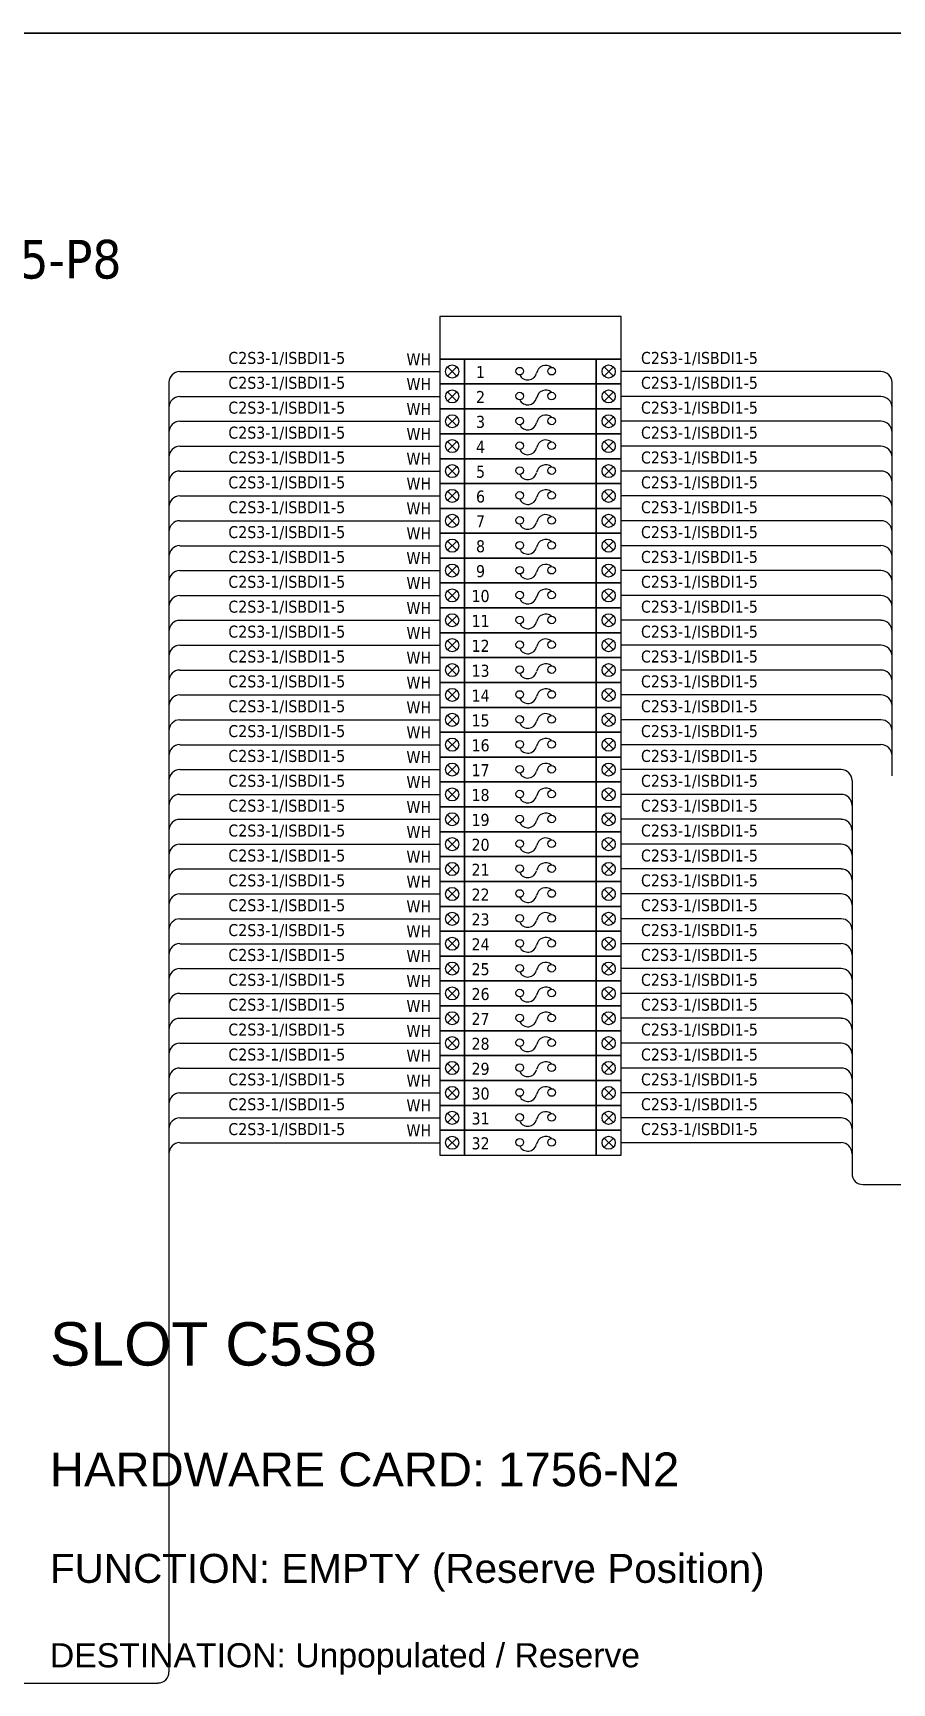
# Model space of a CAD drawing. Header units: millimetres. Extents: x 0 to 54213, y 0 to 2820.
# Drawn here: x 34832 to 35544, y 1337 to 2704 of the extents above; entities that cross this region are included whole.
import ezdxf
from ezdxf.enums import TextEntityAlignment as Align

# ---------------------------------------------------------------- set-up
doc = ezdxf.new("R2010")
doc.units = ezdxf.units.MM
doc.layers.add('HELPPOINT', color=7, linetype='Continuous')
doc.layers.add('IE-WIRE', color=7, linetype='Continuous', lineweight=25)
doc.layers.add('power', color=7, linetype='Continuous', lineweight=25)
doc.styles.get("Standard").update_dxf_attribs({"font": 'arial.ttf'})
doc.styles.add('Tahoma', font='')
doc.styles.get('Tahoma').set_extended_font_data('Tahoma')

msp = doc.modelspace()

# ---------------------------------------------------------------- linework, layer by layer
at = {"color": 1, "ltscale": 25.4}
for p, q in [((35183.6, 2427.5), (35176, 2419.9)), ((35176, 2427.5), (35183.6, 2419.9)), ((35305.7, 2427.5), (35313.4, 2419.9)), ((35313.4, 2427.5), (35305.7, 2419.9)), ((35183.6, 2406.9), (35176, 2399.2)), ((35176, 2406.9), (35183.6, 2399.2)), ((35305.7, 2406.9), (35313.4, 2399.2)), ((35313.4, 2406.9), (35305.7, 2399.2)), ((35183.6, 2386.3), (35176, 2378.6)), ((35176, 2386.3), (35183.6, 2378.6)), ((35305.7, 2386.3), (35313.4, 2378.6)), ((35313.4, 2386.3), (35305.7, 2378.6)), ((35183.6, 2365.7), (35176, 2358)), ((35176, 2365.7), (35183.6, 2358)), ((35305.7, 2365.7), (35313.4, 2358)), ((35313.4, 2365.7), (35305.7, 2358)), ((35183.6, 2345.1), (35176, 2337.4)), ((35176, 2345.1), (35183.6, 2337.4)), ((35305.7, 2345.1), (35313.4, 2337.4)), ((35313.4, 2345.1), (35305.7, 2337.4)), ((35183.6, 2324.5), (35176, 2316.8)), ((35176, 2324.5), (35183.6, 2316.8)), ((35305.7, 2324.5), (35313.4, 2316.8)), ((35313.4, 2324.5), (35305.7, 2316.8)), ((35183.6, 2303.9), (35176, 2296.2)), ((35176, 2303.9), (35183.6, 2296.2)), ((35305.7, 2303.9), (35313.4, 2296.2)), ((35313.4, 2303.9), (35305.7, 2296.2)), ((35183.6, 2283.2), (35176, 2275.6)), ((35176, 2283.2), (35183.6, 2275.6)), ((35305.7, 2283.2), (35313.4, 2275.6)), ((35313.4, 2283.2), (35305.7, 2275.6)), ((35183.6, 2262.6), (35176, 2255)), ((35176, 2262.6), (35183.6, 2255)), ((35305.7, 2262.6), (35313.4, 2255)), ((35313.4, 2262.6), (35305.7, 2255)), ((35183.6, 2242), (35176, 2234.3)), ((35176, 2242), (35183.6, 2234.3)), ((35305.7, 2242), (35313.4, 2234.3)), ((35313.4, 2242), (35305.7, 2234.3)), ((35183.6, 2221.4), (35176, 2213.7)), ((35176, 2221.4), (35183.6, 2213.7)), ((35305.7, 2221.4), (35313.4, 2213.7)), ((35313.4, 2221.4), (35305.7, 2213.7)), ((35183.6, 2200.8), (35176, 2193.1)), ((35176, 2200.8), (35183.6, 2193.1)), ((35305.7, 2200.8), (35313.4, 2193.1)), ((35313.4, 2200.8), (35305.7, 2193.1)), ((35183.6, 2180.2), (35176, 2172.5)), ((35176, 2180.2), (35183.6, 2172.5)), ((35305.7, 2180.2), (35313.4, 2172.5)), ((35313.4, 2180.2), (35305.7, 2172.5)), ((35183.6, 2159.6), (35176, 2151.9)), ((35176, 2159.6), (35183.6, 2151.9)), ((35305.7, 2159.6), (35313.4, 2151.9)), ((35313.4, 2159.6), (35305.7, 2151.9)), ((35183.6, 2139), (35176, 2131.3)), ((35176, 2139), (35183.6, 2131.3)), ((35305.7, 2139), (35313.4, 2131.3)), ((35313.4, 2139), (35305.7, 2131.3)), ((35183.6, 2118.3), (35176, 2110.7)), ((35176, 2118.3), (35183.6, 2110.7)), ((35305.7, 2118.3), (35313.4, 2110.7)), ((35313.4, 2118.3), (35305.7, 2110.7)), ((35183.6, 2097.7), (35176, 2090.1)), ((35176, 2097.7), (35183.6, 2090.1)), ((35305.7, 2097.7), (35313.4, 2090.1)), ((35313.4, 2097.7), (35305.7, 2090.1)), ((35183.6, 2077.1), (35176, 2069.5)), ((35176, 2077.1), (35183.6, 2069.5)), ((35305.7, 2077.1), (35313.4, 2069.5)), ((35313.4, 2077.1), (35305.7, 2069.5)), ((35183.6, 2056.5), (35176, 2048.8)), ((35176, 2056.5), (35183.6, 2048.8)), ((35305.7, 2056.5), (35313.4, 2048.8)), ((35313.4, 2056.5), (35305.7, 2048.8)), ((35183.6, 2035.9), (35176, 2028.2)), ((35176, 2035.9), (35183.6, 2028.2)), ((35305.7, 2035.9), (35313.4, 2028.2)), ((35313.4, 2035.9), (35305.7, 2028.2)), ((35183.6, 2015.3), (35176, 2007.6)), ((35176, 2015.3), (35183.6, 2007.6)), ((35305.7, 2015.3), (35313.4, 2007.6)), ((35313.4, 2015.3), (35305.7, 2007.6)), ((35183.6, 1994.7), (35176, 1987)), ((35176, 1994.7), (35183.6, 1987)), ((35305.7, 1994.7), (35313.4, 1987)), ((35313.4, 1994.7), (35305.7, 1987)), ((35183.6, 1974.1), (35176, 1966.4)), ((35176, 1974.1), (35183.6, 1966.4)), ((35305.7, 1974.1), (35313.4, 1966.4)), ((35313.4, 1974.1), (35305.7, 1966.4)), ((35183.6, 1953.5), (35176, 1945.8)), ((35176, 1953.5), (35183.6, 1945.8)), ((35305.7, 1953.5), (35313.4, 1945.8)), ((35313.4, 1953.5), (35305.7, 1945.8)), ((35183.6, 1932.8), (35176, 1925.2)), ((35176, 1932.8), (35183.6, 1925.2)), ((35305.7, 1932.8), (35313.4, 1925.2)), ((35313.4, 1932.8), (35305.7, 1925.2)), ((35183.6, 1912.2), (35176, 1904.6)), ((35176, 1912.2), (35183.6, 1904.6)), ((35305.7, 1912.2), (35313.4, 1904.6)), ((35313.4, 1912.2), (35305.7, 1904.6)), ((35183.6, 1891.6), (35176, 1883.9)), ((35176, 1891.6), (35183.6, 1883.9)), ((35305.7, 1891.6), (35313.4, 1883.9)), ((35313.4, 1891.6), (35305.7, 1883.9)), ((35183.6, 1871), (35176, 1863.3)), ((35176, 1871), (35183.6, 1863.3)), ((35305.7, 1871), (35313.4, 1863.3)), ((35313.4, 1871), (35305.7, 1863.3)), ((35183.6, 1850.4), (35176, 1842.7)), ((35176, 1850.4), (35183.6, 1842.7)), ((35305.7, 1850.4), (35313.4, 1842.7)), ((35313.4, 1850.4), (35305.7, 1842.7)), ((35183.6, 1829.8), (35176, 1822.1)), ((35176, 1829.8), (35183.6, 1822.1)), ((35305.7, 1829.8), (35313.4, 1822.1)), ((35313.4, 1829.8), (35305.7, 1822.1)), ((35183.6, 1809.2), (35176, 1801.5)), ((35176, 1809.2), (35183.6, 1801.5)), ((35305.7, 1809.2), (35313.4, 1801.5)), ((35313.4, 1809.2), (35305.7, 1801.5)), ((35183.6, 1788.6), (35176, 1780.9)), ((35176, 1788.6), (35183.6, 1780.9)), ((35305.7, 1788.6), (35313.4, 1780.9)), ((35313.4, 1788.6), (35305.7, 1780.9))]:
    msp.add_line(p, q, dxfattribs=at)
at = {"color": 4, "ltscale": 25.4}
msp.add_lwpolyline([(35169.5, 2434), (35319.8, 2434), (35319.8, 2469.2), (35169.5, 2469.2)], close=True, dxfattribs=at)
at = {"color": 1, "ltscale": 25.4}
for points in [[(35169.5, 2413.4), (35190.1, 2413.4), (35190.1, 2434), (35169.5, 2434)], [(35190.1, 2413.4), (35299.2, 2413.4), (35299.2, 2434), (35190.1, 2434)], [(35299.2, 2413.4), (35319.8, 2413.4), (35319.8, 2434), (35299.2, 2434)], [(35169.5, 2392.8), (35190.1, 2392.8), (35190.1, 2413.4), (35169.5, 2413.4)], [(35190.1, 2392.8), (35299.2, 2392.8), (35299.2, 2413.4), (35190.1, 2413.4)], [(35299.2, 2392.8), (35319.8, 2392.8), (35319.8, 2413.4), (35299.2, 2413.4)], [(35169.5, 2372.2), (35190.1, 2372.2), (35190.1, 2392.8), (35169.5, 2392.8)], [(35190.1, 2372.2), (35299.2, 2372.2), (35299.2, 2392.8), (35190.1, 2392.8)], [(35299.2, 2372.2), (35319.8, 2372.2), (35319.8, 2392.8), (35299.2, 2392.8)], [(35169.5, 2351.5), (35190.1, 2351.5), (35190.1, 2372.2), (35169.5, 2372.2)], [(35190.1, 2351.5), (35299.2, 2351.5), (35299.2, 2372.2), (35190.1, 2372.2)], [(35299.2, 2351.5), (35319.8, 2351.5), (35319.8, 2372.2), (35299.2, 2372.2)], [(35169.5, 2330.9), (35190.1, 2330.9), (35190.1, 2351.5), (35169.5, 2351.5)], [(35190.1, 2330.9), (35299.2, 2330.9), (35299.2, 2351.5), (35190.1, 2351.5)], [(35299.2, 2330.9), (35319.8, 2330.9), (35319.8, 2351.5), (35299.2, 2351.5)], [(35169.5, 2310.3), (35190.1, 2310.3), (35190.1, 2330.9), (35169.5, 2330.9)], [(35190.1, 2310.3), (35299.2, 2310.3), (35299.2, 2330.9), (35190.1, 2330.9)], [(35299.2, 2310.3), (35319.8, 2310.3), (35319.8, 2330.9), (35299.2, 2330.9)], [(35169.5, 2289.7), (35190.1, 2289.7), (35190.1, 2310.3), (35169.5, 2310.3)], [(35190.1, 2289.7), (35299.2, 2289.7), (35299.2, 2310.3), (35190.1, 2310.3)], [(35299.2, 2289.7), (35319.8, 2289.7), (35319.8, 2310.3), (35299.2, 2310.3)], [(35169.5, 2269.1), (35190.1, 2269.1), (35190.1, 2289.7), (35169.5, 2289.7)], [(35190.1, 2269.1), (35299.2, 2269.1), (35299.2, 2289.7), (35190.1, 2289.7)], [(35299.2, 2269.1), (35319.8, 2269.1), (35319.8, 2289.7), (35299.2, 2289.7)], [(35169.5, 2248.5), (35190.1, 2248.5), (35190.1, 2269.1), (35169.5, 2269.1)], [(35190.1, 2248.5), (35299.2, 2248.5), (35299.2, 2269.1), (35190.1, 2269.1)], [(35299.2, 2248.5), (35319.8, 2248.5), (35319.8, 2269.1), (35299.2, 2269.1)], [(35169.5, 2227.9), (35190.1, 2227.9), (35190.1, 2248.5), (35169.5, 2248.5)], [(35190.1, 2227.9), (35299.2, 2227.9), (35299.2, 2248.5), (35190.1, 2248.5)], [(35299.2, 2227.9), (35319.8, 2227.9), (35319.8, 2248.5), (35299.2, 2248.5)], [(35169.5, 2207.3), (35190.1, 2207.3), (35190.1, 2227.9), (35169.5, 2227.9)], [(35190.1, 2207.3), (35299.2, 2207.3), (35299.2, 2227.9), (35190.1, 2227.9)], [(35299.2, 2207.3), (35319.8, 2207.3), (35319.8, 2227.9), (35299.2, 2227.9)], [(35169.5, 2186.7), (35190.1, 2186.7), (35190.1, 2207.3), (35169.5, 2207.3)], [(35190.1, 2186.7), (35299.2, 2186.7), (35299.2, 2207.3), (35190.1, 2207.3)], [(35299.2, 2186.7), (35319.8, 2186.7), (35319.8, 2207.3), (35299.2, 2207.3)], [(35169.5, 2166), (35190.1, 2166), (35190.1, 2186.7), (35169.5, 2186.7)], [(35190.1, 2166), (35299.2, 2166), (35299.2, 2186.7), (35190.1, 2186.7)], [(35299.2, 2166), (35319.8, 2166), (35319.8, 2186.7), (35299.2, 2186.7)], [(35169.5, 2145.4), (35190.1, 2145.4), (35190.1, 2166), (35169.5, 2166)], [(35190.1, 2145.4), (35299.2, 2145.4), (35299.2, 2166), (35190.1, 2166)], [(35299.2, 2145.4), (35319.8, 2145.4), (35319.8, 2166), (35299.2, 2166)], [(35169.5, 2124.8), (35190.1, 2124.8), (35190.1, 2145.4), (35169.5, 2145.4)], [(35190.1, 2124.8), (35299.2, 2124.8), (35299.2, 2145.4), (35190.1, 2145.4)], [(35299.2, 2124.8), (35319.8, 2124.8), (35319.8, 2145.4), (35299.2, 2145.4)], [(35169.5, 2104.2), (35190.1, 2104.2), (35190.1, 2124.8), (35169.5, 2124.8)], [(35190.1, 2104.2), (35299.2, 2104.2), (35299.2, 2124.8), (35190.1, 2124.8)], [(35299.2, 2104.2), (35319.8, 2104.2), (35319.8, 2124.8), (35299.2, 2124.8)], [(35169.5, 2083.6), (35190.1, 2083.6), (35190.1, 2104.2), (35169.5, 2104.2)], [(35190.1, 2083.6), (35299.2, 2083.6), (35299.2, 2104.2), (35190.1, 2104.2)], [(35299.2, 2083.6), (35319.8, 2083.6), (35319.8, 2104.2), (35299.2, 2104.2)], [(35169.5, 2063), (35190.1, 2063), (35190.1, 2083.6), (35169.5, 2083.6)], [(35190.1, 2063), (35299.2, 2063), (35299.2, 2083.6), (35190.1, 2083.6)], [(35299.2, 2063), (35319.8, 2063), (35319.8, 2083.6), (35299.2, 2083.6)], [(35169.5, 2042.4), (35190.1, 2042.4), (35190.1, 2063), (35169.5, 2063)], [(35190.1, 2042.4), (35299.2, 2042.4), (35299.2, 2063), (35190.1, 2063)], [(35299.2, 2042.4), (35319.8, 2042.4), (35319.8, 2063), (35299.2, 2063)], [(35169.5, 2021.8), (35190.1, 2021.8), (35190.1, 2042.4), (35169.5, 2042.4)], [(35190.1, 2021.8), (35299.2, 2021.8), (35299.2, 2042.4), (35190.1, 2042.4)], [(35299.2, 2021.8), (35319.8, 2021.8), (35319.8, 2042.4), (35299.2, 2042.4)], [(35169.5, 2001.1), (35190.1, 2001.1), (35190.1, 2021.8), (35169.5, 2021.8)], [(35190.1, 2001.1), (35299.2, 2001.1), (35299.2, 2021.8), (35190.1, 2021.8)], [(35299.2, 2001.1), (35319.8, 2001.1), (35319.8, 2021.8), (35299.2, 2021.8)], [(35169.5, 1980.5), (35190.1, 1980.5), (35190.1, 2001.1), (35169.5, 2001.1)], [(35190.1, 1980.5), (35299.2, 1980.5), (35299.2, 2001.1), (35190.1, 2001.1)], [(35299.2, 1980.5), (35319.8, 1980.5), (35319.8, 2001.1), (35299.2, 2001.1)], [(35169.5, 1959.9), (35190.1, 1959.9), (35190.1, 1980.5), (35169.5, 1980.5)], [(35190.1, 1959.9), (35299.2, 1959.9), (35299.2, 1980.5), (35190.1, 1980.5)], [(35299.2, 1959.9), (35319.8, 1959.9), (35319.8, 1980.5), (35299.2, 1980.5)], [(35169.5, 1939.3), (35190.1, 1939.3), (35190.1, 1959.9), (35169.5, 1959.9)], [(35190.1, 1939.3), (35299.2, 1939.3), (35299.2, 1959.9), (35190.1, 1959.9)], [(35299.2, 1939.3), (35319.8, 1939.3), (35319.8, 1959.9), (35299.2, 1959.9)], [(35169.5, 1918.7), (35190.1, 1918.7), (35190.1, 1939.3), (35169.5, 1939.3)], [(35190.1, 1918.7), (35299.2, 1918.7), (35299.2, 1939.3), (35190.1, 1939.3)], [(35299.2, 1918.7), (35319.8, 1918.7), (35319.8, 1939.3), (35299.2, 1939.3)], [(35169.5, 1898.1), (35190.1, 1898.1), (35190.1, 1918.7), (35169.5, 1918.7)], [(35190.1, 1898.1), (35299.2, 1898.1), (35299.2, 1918.7), (35190.1, 1918.7)], [(35299.2, 1898.1), (35319.8, 1898.1), (35319.8, 1918.7), (35299.2, 1918.7)], [(35169.5, 1877.5), (35190.1, 1877.5), (35190.1, 1898.1), (35169.5, 1898.1)], [(35190.1, 1877.5), (35299.2, 1877.5), (35299.2, 1898.1), (35190.1, 1898.1)], [(35299.2, 1877.5), (35319.8, 1877.5), (35319.8, 1898.1), (35299.2, 1898.1)], [(35169.5, 1856.9), (35190.1, 1856.9), (35190.1, 1877.5), (35169.5, 1877.5)], [(35190.1, 1856.9), (35299.2, 1856.9), (35299.2, 1877.5), (35190.1, 1877.5)], [(35299.2, 1856.9), (35319.8, 1856.9), (35319.8, 1877.5), (35299.2, 1877.5)], [(35169.5, 1836.3), (35190.1, 1836.3), (35190.1, 1856.9), (35169.5, 1856.9)], [(35190.1, 1836.3), (35299.2, 1836.3), (35299.2, 1856.9), (35190.1, 1856.9)], [(35299.2, 1836.3), (35319.8, 1836.3), (35319.8, 1856.9), (35299.2, 1856.9)], [(35169.5, 1815.6), (35190.1, 1815.6), (35190.1, 1836.3), (35169.5, 1836.3)], [(35190.1, 1815.6), (35299.2, 1815.6), (35299.2, 1836.3), (35190.1, 1836.3)], [(35299.2, 1815.6), (35319.8, 1815.6), (35319.8, 1836.3), (35299.2, 1836.3)], [(35169.5, 1795), (35190.1, 1795), (35190.1, 1815.6), (35169.5, 1815.6)], [(35190.1, 1795), (35299.2, 1795), (35299.2, 1815.6), (35190.1, 1815.6)], [(35299.2, 1795), (35319.8, 1795), (35319.8, 1815.6), (35299.2, 1815.6)], [(35169.5, 1774.4), (35190.1, 1774.4), (35190.1, 1795), (35169.5, 1795)], [(35190.1, 1774.4), (35299.2, 1774.4), (35299.2, 1795), (35190.1, 1795)], [(35299.2, 1774.4), (35319.8, 1774.4), (35319.8, 1795), (35299.2, 1795)]]:
    msp.add_lwpolyline(points, close=True, dxfattribs=at)
for centre in [(35179.8, 2423.7), (35309.5, 2423.7), (35179.8, 2403.1), (35309.5, 2403.1), (35179.8, 2382.5), (35309.5, 2382.5), (35179.8, 2361.9), (35309.5, 2361.9), (35179.8, 2341.2), (35309.5, 2341.2), (35179.8, 2320.6), (35309.5, 2320.6), (35179.8, 2300), (35309.5, 2300), (35179.8, 2279.4), (35309.5, 2279.4), (35179.8, 2258.8), (35309.5, 2258.8), (35179.8, 2238.2), (35309.5, 2238.2), (35179.8, 2217.6), (35309.5, 2217.6), (35179.8, 2197), (35309.5, 2197), (35179.8, 2176.3), (35309.5, 2176.3), (35179.8, 2155.7), (35309.5, 2155.7), (35179.8, 2135.1), (35309.5, 2135.1), (35179.8, 2114.5), (35309.5, 2114.5), (35179.8, 2093.9), (35309.5, 2093.9), (35179.8, 2073.3), (35309.5, 2073.3), (35179.8, 2052.7), (35309.5, 2052.7), (35179.8, 2032.1), (35309.5, 2032.1), (35179.8, 2011.5), (35309.5, 2011.5), (35179.8, 1990.8), (35309.5, 1990.8), (35179.8, 1970.2), (35309.5, 1970.2), (35179.8, 1949.6), (35309.5, 1949.6), (35179.8, 1929), (35309.5, 1929), (35179.8, 1908.4), (35309.5, 1908.4), (35179.8, 1887.8), (35309.5, 1887.8), (35179.8, 1867.2), (35309.5, 1867.2), (35179.8, 1846.6), (35309.5, 1846.6), (35179.8, 1825.9), (35309.5, 1825.9), (35179.8, 1805.3), (35309.5, 1805.3), (35179.8, 1784.7), (35309.5, 1784.7)]:
    msp.add_circle(centre, 5.42, dxfattribs=at)
at = {"layer": 'HELPPOINT', "color": 4, "lineweight": 35}
msp.add_line((33546.4, 2704.2), (37439.7, 2704.2), dxfattribs=at)
msp.add_line((33546.4, 2704.2), (37439.7, 2704.2), dxfattribs=at)
at = {"layer": 'IE-WIRE', "color": 4, "ltscale": 25.4}
for p, q in [((34954.1, 2423.7), (35169.5, 2423.7)), ((35535.2, 2423.7), (35319.8, 2423.7)), ((34945, 2414.6), (34945, 1346.2)), ((35544.3, 2414.6), (35544.3, 2088.8)), ((34954.1, 2403.1), (35169.5, 2403.1)), ((35535.2, 2403.1), (35319.8, 2403.1)), ((34954.1, 2382.5), (35169.5, 2382.5)), ((35535.2, 2382.5), (35319.8, 2382.5)), ((34954.1, 2361.9), (35169.5, 2361.9)), ((35535.2, 2361.9), (35319.8, 2361.9)), ((34954.1, 2341.2), (35169.5, 2341.2)), ((35535.2, 2341.2), (35319.8, 2341.2)), ((34954.1, 2320.6), (35169.5, 2320.6)), ((35535.2, 2320.6), (35319.8, 2320.6)), ((34954.1, 2300), (35169.5, 2300)), ((35535.2, 2300), (35319.8, 2300)), ((34954.1, 2279.4), (35169.5, 2279.4)), ((35535.2, 2279.4), (35319.8, 2279.4)), ((34954.1, 2258.8), (35169.5, 2258.8)), ((35535.2, 2258.8), (35319.8, 2258.8)), ((34954.1, 2238.2), (35169.5, 2238.2)), ((35535.2, 2238.2), (35319.8, 2238.2)), ((34954.1, 2217.6), (35169.5, 2217.6)), ((35535.2, 2217.6), (35319.8, 2217.6)), ((34954.1, 2197), (35169.5, 2197)), ((35535.2, 2197), (35319.8, 2197)), ((34954.1, 2176.3), (35169.5, 2176.3)), ((35535.2, 2176.3), (35319.8, 2176.3)), ((34954.1, 2155.7), (35169.5, 2155.7)), ((35535.2, 2155.7), (35319.8, 2155.7)), ((34954.1, 2135.1), (35169.5, 2135.1)), ((35535.2, 2135.1), (35319.8, 2135.1)), ((34954.1, 2114.5), (35169.5, 2114.5)), ((35535.2, 2114.5), (35319.8, 2114.5)), ((34954.1, 2093.9), (35169.5, 2093.9)), ((35502.1, 2093.9), (35319.8, 2093.9)), ((35511.2, 2084.8), (35511.2, 1759)), ((34954.1, 2073.3), (35169.5, 2073.3)), ((35502.1, 2073.3), (35319.8, 2073.3)), ((34954.1, 2052.7), (35169.5, 2052.7)), ((35502.1, 2052.7), (35319.8, 2052.7)), ((34954.1, 2032.1), (35169.5, 2032.1)), ((35502.1, 2032.1), (35319.8, 2032.1)), ((34954.1, 2011.5), (35169.5, 2011.5)), ((35502.1, 2011.5), (35319.8, 2011.5)), ((34954.1, 1990.8), (35169.5, 1990.8)), ((35502.1, 1990.8), (35319.8, 1990.8)), ((34954.1, 1970.2), (35169.5, 1970.2)), ((35502.1, 1970.2), (35319.8, 1970.2)), ((34954.1, 1949.6), (35169.5, 1949.6)), ((35502.1, 1949.6), (35319.8, 1949.6)), ((34954.1, 1929), (35169.5, 1929)), ((35502.1, 1929), (35319.8, 1929)), ((34954.1, 1908.4), (35169.5, 1908.4)), ((35502.1, 1908.4), (35319.8, 1908.4)), ((34954.1, 1887.8), (35169.5, 1887.8)), ((35502.1, 1887.8), (35319.8, 1887.8)), ((34954.1, 1867.2), (35169.5, 1867.2)), ((35502.1, 1867.2), (35319.8, 1867.2)), ((34954.1, 1846.6), (35169.5, 1846.6)), ((35502.1, 1846.6), (35319.8, 1846.6)), ((34954.1, 1825.9), (35169.5, 1825.9)), ((35502.1, 1825.9), (35319.8, 1825.9)), ((34954.1, 1805.3), (35169.5, 1805.3)), ((35502.1, 1805.3), (35319.8, 1805.3)), ((34954.1, 1784.7), (35169.5, 1784.7)), ((35502.1, 1784.7), (35319.8, 1784.7))]:
    msp.add_line(p, q, dxfattribs=at)
at = {"layer": 'IE-WIRE', "color": 4}
for p, q in [((35520.2, 1750.1), (35786, 1750.1)), ((33894.5, 1337), (34935.9, 1337))]:
    msp.add_line(p, q, dxfattribs=at)
at = {"layer": 'IE-WIRE', "color": 4, "ltscale": 25.4}
for centre, start, end in [((34954.1, 2414.6), 90, 180), ((35535.2, 2414.6), 0, 90), ((34954.1, 2393.9), 90, 180), ((35535.2, 2393.9), 0, 90), ((34954.1, 2373.3), 90, 180), ((35535.2, 2373.3), 0, 90), ((34954.1, 2352.7), 90, 180), ((35535.2, 2352.7), 0, 90), ((34954.1, 2332.1), 90, 180), ((35535.2, 2332.1), 0, 90), ((34954.1, 2311.5), 90, 180), ((35535.2, 2311.5), 0, 90), ((34954.1, 2290.9), 90, 180), ((35535.2, 2290.9), 0, 90), ((34954.1, 2270.3), 90, 180), ((35535.2, 2270.3), 0, 90), ((34954.1, 2249.7), 90, 180), ((35535.2, 2249.7), 0, 90), ((34954.1, 2229), 90, 180), ((35535.2, 2229), 0, 90), ((34954.1, 2208.4), 90, 180), ((35535.2, 2208.4), 0, 90), ((34954.1, 2187.8), 90, 180), ((35535.2, 2187.8), 0, 90), ((34954.1, 2167.2), 90, 180), ((35535.2, 2167.2), 0, 90), ((34954.1, 2146.6), 90, 180), ((35535.2, 2146.6), 0, 90), ((34954.1, 2126), 90, 180), ((35535.2, 2126), 0, 90), ((34954.1, 2105.4), 90, 180), ((35535.2, 2105.4), 0, 90), ((34954.1, 2084.8), 90, 180), ((35502.1, 2084.8), 0, 90), ((34954.1, 2064.2), 90, 180), ((35502.1, 2064.2), 0, 90), ((34954.1, 2043.5), 90, 180), ((35502.1, 2043.5), 0, 90), ((34954.1, 2022.9), 90, 180), ((35502.1, 2022.9), 0, 90), ((34954.1, 2002.3), 90, 180), ((35502.1, 2002.3), 0, 90), ((34954.1, 1981.7), 90, 180), ((35502.1, 1981.7), 0, 90), ((34954.1, 1961.1), 90, 180), ((35502.1, 1961.1), 0, 90), ((34954.1, 1940.5), 90, 180), ((35502.1, 1940.5), 0, 90), ((34954.1, 1919.9), 90, 180), ((35502.1, 1919.9), 0, 90), ((34954.1, 1899.3), 90, 180), ((35502.1, 1899.3), 0, 90), ((34954.1, 1878.6), 90, 180), ((35502.1, 1878.6), 0, 90), ((34954.1, 1858), 90, 180), ((35502.1, 1858), 0, 90), ((34954.1, 1837.4), 90, 180), ((35502.1, 1837.4), 0, 90), ((34954.1, 1816.8), 90, 180), ((35502.1, 1816.8), 0, 90), ((34954.1, 1796.2), 90, 180), ((35502.1, 1796.2), 0, 90), ((34954.1, 1775.6), 90, 180), ((35502.1, 1775.6), 0, 90)]:
    msp.add_arc(centre, 9.14, start, end, dxfattribs=at)
at = {"layer": 'IE-WIRE', "color": 4}
for centre, radius, start, end in [((35520.2, 1759), 8.96, 180, 270), ((34935.9, 1346.2), 9.14, 270, 0)]:
    msp.add_arc(centre, radius, start, end, dxfattribs=at)
at = {"layer": 'power', "color": 1, "ltscale": 25.4}
for centre in [(35235.8, 2424), (35262.2, 2424), (35235.8, 2403.4), (35262.2, 2403.4), (35235.8, 2382.8), (35262.2, 2382.8), (35235.8, 2362.2), (35262.2, 2362.2), (35235.8, 2341.6), (35262.2, 2341.6), (35235.8, 2321), (35262.2, 2321), (35235.8, 2300.3), (35262.2, 2300.3), (35235.8, 2279.7), (35262.2, 2279.7), (35235.8, 2259.1), (35262.2, 2259.1), (35235.8, 2238.5), (35262.2, 2238.5), (35235.8, 2217.9), (35262.2, 2217.9), (35235.8, 2197.3), (35262.2, 2197.3), (35235.8, 2176.7), (35262.2, 2176.7), (35235.8, 2156.1), (35262.2, 2156.1), (35235.8, 2135.4), (35262.2, 2135.4), (35235.8, 2114.8), (35262.2, 2114.8), (35235.8, 2094.2), (35262.2, 2094.2), (35235.8, 2073.6), (35262.2, 2073.6), (35235.8, 2053), (35262.2, 2053), (35235.8, 2032.4), (35262.2, 2032.4), (35235.8, 2011.8), (35262.2, 2011.8), (35235.8, 1991.2), (35262.2, 1991.2), (35235.8, 1970.6), (35262.2, 1970.6), (35235.8, 1949.9), (35262.2, 1949.9), (35235.8, 1929.3), (35262.2, 1929.3), (35235.8, 1908.7), (35262.2, 1908.7), (35235.8, 1888.1), (35262.2, 1888.1), (35235.8, 1867.5), (35262.2, 1867.5), (35235.8, 1846.9), (35262.2, 1846.9), (35235.8, 1826.3), (35262.2, 1826.3), (35235.8, 1805.7), (35262.2, 1805.7), (35235.8, 1785), (35262.2, 1785)]:
    msp.add_circle(centre, 3.16, dxfattribs=at)
for centre, radius, start, end in [((35242.5, 2424.2), 7.52, 206.1634, 346.0383), ((35257.4, 2421.2), 7.66, 51.1309, 171.3254), ((35257.4, 2400.6), 7.66, 51.1309, 171.3254), ((35242.5, 2403.6), 7.52, 206.1634, 346.0383), ((35242.5, 2382.9), 7.52, 206.1634, 346.0383), ((35257.4, 2380), 7.66, 51.1309, 171.3254), ((35257.4, 2359.4), 7.66, 51.1309, 171.3254), ((35242.5, 2362.3), 7.52, 206.1634, 346.0383), ((35242.5, 2341.7), 7.52, 206.1634, 346.0383), ((35257.4, 2338.8), 7.66, 51.1309, 171.3254), ((35257.4, 2318.1), 7.66, 51.1309, 171.3254), ((35242.5, 2321.1), 7.52, 206.1634, 346.0383), ((35242.5, 2300.5), 7.52, 206.1634, 346.0383), ((35257.4, 2297.5), 7.66, 51.1309, 171.3254), ((35257.4, 2276.9), 7.66, 51.1309, 171.3254), ((35242.5, 2279.9), 7.52, 206.1634, 346.0383), ((35242.5, 2259.3), 7.52, 206.1634, 346.0383), ((35257.4, 2256.3), 7.66, 51.1309, 171.3254), ((35257.4, 2235.7), 7.66, 51.1309, 171.3254), ((35242.5, 2238.7), 7.52, 206.1634, 346.0383), ((35242.5, 2218.1), 7.52, 206.1634, 346.0383), ((35257.4, 2215.1), 7.66, 51.1309, 171.3254), ((35257.4, 2194.5), 7.66, 51.1309, 171.3254), ((35242.5, 2197.4), 7.52, 206.1634, 346.0383), ((35242.5, 2176.8), 7.52, 206.1634, 346.0383), ((35257.4, 2173.9), 7.66, 51.1309, 171.3254), ((35257.4, 2153.2), 7.66, 51.1309, 171.3254), ((35242.5, 2156.2), 7.52, 206.1634, 346.0383), ((35242.5, 2135.6), 7.52, 206.1634, 346.0383), ((35257.4, 2132.6), 7.66, 51.1309, 171.3254), ((35257.4, 2112), 7.66, 51.1309, 171.3254), ((35242.5, 2115), 7.52, 206.1634, 346.0383), ((35242.5, 2094.4), 7.52, 206.1634, 346.0383), ((35257.4, 2091.4), 7.66, 51.1309, 171.3254), ((35257.4, 2070.8), 7.66, 51.1309, 171.3254), ((35242.5, 2073.8), 7.52, 206.1634, 346.0383), ((35242.5, 2053.2), 7.52, 206.1634, 346.0383), ((35257.4, 2050.2), 7.66, 51.1309, 171.3254), ((35257.4, 2029.6), 7.66, 51.1309, 171.3254), ((35242.5, 2032.5), 7.52, 206.1634, 346.0383), ((35242.5, 2011.9), 7.52, 206.1634, 346.0383), ((35257.4, 2009), 7.66, 51.1309, 171.3254), ((35242.5, 1991.3), 7.52, 206.1634, 346.0383), ((35257.4, 1988.4), 7.66, 51.1309, 171.3254), ((35242.5, 1970.7), 7.52, 206.1634, 346.0383), ((35257.4, 1967.7), 7.66, 51.1309, 171.3254), ((35242.5, 1950.1), 7.52, 206.1634, 346.0383), ((35257.4, 1947.1), 7.66, 51.1309, 171.3254), ((35257.4, 1926.5), 7.66, 51.1309, 171.3254), ((35242.5, 1929.5), 7.52, 206.1634, 346.0383), ((35242.5, 1908.9), 7.52, 206.1634, 346.0383), ((35257.4, 1905.9), 7.66, 51.1309, 171.3254), ((35257.4, 1885.3), 7.66, 51.1309, 171.3254), ((35242.5, 1888.3), 7.52, 206.1634, 346.0383), ((35242.5, 1867.7), 7.52, 206.1634, 346.0383), ((35257.4, 1864.7), 7.66, 51.1309, 171.3254), ((35257.4, 1844.1), 7.66, 51.1309, 171.3254), ((35242.5, 1847), 7.52, 206.1634, 346.0383), ((35242.5, 1826.4), 7.52, 206.1634, 346.0383), ((35257.4, 1823.5), 7.66, 51.1309, 171.3254), ((35257.4, 1802.8), 7.66, 51.1309, 171.3254), ((35242.5, 1805.8), 7.52, 206.1634, 346.0383), ((35242.5, 1785.2), 7.52, 206.1634, 346.0383), ((35257.4, 1782.2), 7.66, 51.1309, 171.3254)]:
    msp.add_arc(centre, radius, start, end, dxfattribs=at)

# ---------------------------------------------------------------- texts
at = {"color": 2, "style": 'Tahoma'}
msp.add_text('=CA5+MCP-M5-P8', height=32, dxfattribs=at).set_placement((34729.8, 2516.8), align=Align.MIDDLE_CENTER)
at = {"color": 4, "style": 'Tahoma'}
for s, height, p in [('C2S3-1/ISBDI1-5', 9.949, (34994.3, 2430)), ('WH', 9.95, (35141.9, 2428.9)), ('C2S3-1/ISBDI1-5', 9.949, (35336.3, 2430)), ('C2S3-1/ISBDI1-5', 9.949, (34994.3, 2409.4)), ('WH', 9.95, (35141.9, 2408.3)), ('C2S3-1/ISBDI1-5', 9.949, (35336.3, 2409.4)), ('C2S3-1/ISBDI1-5', 9.949, (34994.3, 2388.8)), ('WH', 9.95, (35141.9, 2387.7)), ('C2S3-1/ISBDI1-5', 9.949, (35336.3, 2388.8)), ('C2S3-1/ISBDI1-5', 9.949, (34994.3, 2368.1)), ('WH', 9.95, (35141.9, 2367.1)), ('C2S3-1/ISBDI1-5', 9.949, (35336.3, 2368.1)), ('C2S3-1/ISBDI1-5', 9.949, (34994.3, 2347.5)), ('WH', 9.95, (35141.9, 2346.5)), ('C2S3-1/ISBDI1-5', 9.949, (35336.3, 2347.5)), ('C2S3-1/ISBDI1-5', 9.949, (34994.3, 2326.9)), ('WH', 9.95, (35141.9, 2325.9)), ('C2S3-1/ISBDI1-5', 9.949, (35336.3, 2326.9)), ('C2S3-1/ISBDI1-5', 9.949, (34994.3, 2306.3)), ('WH', 9.95, (35141.9, 2305.3)), ('C2S3-1/ISBDI1-5', 9.949, (35336.3, 2306.3)), ('C2S3-1/ISBDI1-5', 9.949, (34994.3, 2285.7)), ('WH', 9.95, (35141.9, 2284.7)), ('C2S3-1/ISBDI1-5', 9.949, (35336.3, 2285.7)), ('C2S3-1/ISBDI1-5', 9.949, (34994.3, 2265.1)), ('WH', 9.95, (35141.9, 2264.1)), ('C2S3-1/ISBDI1-5', 9.949, (35336.3, 2265.1)), ('C2S3-1/ISBDI1-5', 9.949, (34994.3, 2244.5)), ('WH', 9.95, (35141.9, 2243.4)), ('C2S3-1/ISBDI1-5', 9.949, (35336.3, 2244.5)), ('C2S3-1/ISBDI1-5', 9.949, (34994.3, 2223.9)), ('WH', 9.95, (35141.9, 2222.8)), ('C2S3-1/ISBDI1-5', 9.949, (35336.3, 2223.9)), ('C2S3-1/ISBDI1-5', 9.949, (34994.3, 2203.2)), ('WH', 9.95, (35141.9, 2202.2)), ('C2S3-1/ISBDI1-5', 9.949, (35336.3, 2203.2)), ('C2S3-1/ISBDI1-5', 9.949, (34994.3, 2182.6)), ('WH', 9.95, (35141.9, 2181.6)), ('C2S3-1/ISBDI1-5', 9.949, (35336.3, 2182.6)), ('C2S3-1/ISBDI1-5', 9.949, (34994.3, 2162)), ('WH', 9.95, (35141.9, 2161)), ('C2S3-1/ISBDI1-5', 9.949, (35336.3, 2162)), ('C2S3-1/ISBDI1-5', 9.949, (34994.3, 2141.4)), ('WH', 9.95, (35141.9, 2140.4)), ('C2S3-1/ISBDI1-5', 9.949, (35336.3, 2141.4)), ('C2S3-1/ISBDI1-5', 9.949, (34994.3, 2120.8)), ('WH', 9.95, (35141.9, 2119.8)), ('C2S3-1/ISBDI1-5', 9.949, (35336.3, 2120.8)), ('C2S3-1/ISBDI1-5', 9.949, (34994.3, 2100.2)), ('WH', 9.95, (35141.9, 2099.2)), ('C2S3-1/ISBDI1-5', 9.949, (35336.3, 2100.2)), ('C2S3-1/ISBDI1-5', 9.949, (34994.3, 2079.6)), ('WH', 9.95, (35141.9, 2078.5)), ('C2S3-1/ISBDI1-5', 9.949, (35336.3, 2079.6)), ('C2S3-1/ISBDI1-5', 9.949, (34994.3, 2059)), ('WH', 9.95, (35141.9, 2057.9)), ('C2S3-1/ISBDI1-5', 9.949, (35336.3, 2059)), ('C2S3-1/ISBDI1-5', 9.949, (34994.3, 2038.4)), ('WH', 9.95, (35141.9, 2037.3)), ('C2S3-1/ISBDI1-5', 9.949, (35336.3, 2038.4)), ('C2S3-1/ISBDI1-5', 9.949, (34994.3, 2017.7)), ('WH', 9.95, (35141.9, 2016.7)), ('C2S3-1/ISBDI1-5', 9.949, (35336.3, 2017.7)), ('C2S3-1/ISBDI1-5', 9.949, (34994.3, 1997.1)), ('WH', 9.95, (35141.9, 1996.1)), ('C2S3-1/ISBDI1-5', 9.949, (35336.3, 1997.1)), ('C2S3-1/ISBDI1-5', 9.949, (34994.3, 1976.5)), ('WH', 9.95, (35141.9, 1975.5)), ('C2S3-1/ISBDI1-5', 9.949, (35336.3, 1976.5)), ('C2S3-1/ISBDI1-5', 9.949, (34994.3, 1955.9)), ('WH', 9.95, (35141.9, 1954.9)), ('C2S3-1/ISBDI1-5', 9.949, (35336.3, 1955.9)), ('C2S3-1/ISBDI1-5', 9.949, (34994.3, 1935.3)), ('WH', 9.95, (35141.9, 1934.3)), ('C2S3-1/ISBDI1-5', 9.949, (35336.3, 1935.3)), ('C2S3-1/ISBDI1-5', 9.949, (34994.3, 1914.7)), ('WH', 9.95, (35141.9, 1913.6)), ('C2S3-1/ISBDI1-5', 9.949, (35336.3, 1914.7)), ('C2S3-1/ISBDI1-5', 9.949, (34994.3, 1894.1)), ('WH', 9.95, (35141.9, 1893)), ('C2S3-1/ISBDI1-5', 9.949, (35336.3, 1894.1)), ('C2S3-1/ISBDI1-5', 9.949, (34994.3, 1873.5)), ('WH', 9.95, (35141.9, 1872.4)), ('C2S3-1/ISBDI1-5', 9.949, (35336.3, 1873.5)), ('C2S3-1/ISBDI1-5', 9.949, (34994.3, 1852.8)), ('WH', 9.95, (35141.9, 1851.8)), ('C2S3-1/ISBDI1-5', 9.949, (35336.3, 1852.8)), ('C2S3-1/ISBDI1-5', 9.949, (34994.3, 1832.2)), ('WH', 9.95, (35141.9, 1831.2)), ('C2S3-1/ISBDI1-5', 9.949, (35336.3, 1832.2)), ('C2S3-1/ISBDI1-5', 9.949, (34994.3, 1811.6)), ('WH', 9.95, (35141.9, 1810.6)), ('C2S3-1/ISBDI1-5', 9.949, (35336.3, 1811.6)), ('C2S3-1/ISBDI1-5', 9.949, (34994.3, 1791)), ('WH', 9.95, (35141.9, 1790)), ('C2S3-1/ISBDI1-5', 9.949, (35336.3, 1791))]:
    msp.add_text(s, height=height, dxfattribs=at).set_placement(p)
at = {"color": 2}
msp.add_text('SLOT C5S8', height=36, dxfattribs=at).set_placement((34846.4, 1600))
at = {"color": 3}
msp.add_text('HARDWARE CARD: 1756-N2', height=28, dxfattribs=at).set_placement((34846.4, 1500))
at = {"color": 7}
msp.add_text('FUNCTION: EMPTY (Reserve Position)', height=24, dxfattribs=at).set_placement((34846.4, 1420))
at = {"color": 8}
msp.add_text('DESTINATION: Unpopulated / Reserve', height=20, dxfattribs=at).set_placement((34846.4, 1350))
at = {"layer": 'power', "color": 7, "style": 'Tahoma'}
for s, p in [('1', (35203.3, 2423.2)), ('2', (35203.3, 2402.6)), ('3', (35203.3, 2382)), ('4', (35203.3, 2361.3)), ('5', (35203.3, 2340.7)), ('6', (35203.3, 2320.1)), ('7', (35203.3, 2299.5)), ('8', (35203.3, 2278.9)), ('9', (35203.3, 2258.3)), ('10', (35203.3, 2237.7)), ('11', (35203.3, 2217.1)), ('12', (35203.3, 2196.4)), ('13', (35203.3, 2175.8)), ('14', (35203.3, 2155.2)), ('15', (35203.3, 2134.6)), ('16', (35203.3, 2114)), ('17', (35203.3, 2093.4)), ('18', (35203.3, 2072.8)), ('19', (35203.3, 2052.2)), ('20', (35203.3, 2031.6)), ('21', (35203.3, 2010.9)), ('22', (35203.3, 1990.3)), ('23', (35203.3, 1969.7)), ('24', (35203.3, 1949.1)), ('25', (35203.3, 1928.5)), ('26', (35203.3, 1907.9)), ('27', (35203.3, 1887.3)), ('28', (35203.3, 1866.7)), ('29', (35203.3, 1846)), ('30', (35203.3, 1825.4)), ('31', (35203.3, 1804.8)), ('32', (35203.3, 1784.2))]:
    msp.add_text(s, height=9.97, dxfattribs=at).set_placement(p, align=Align.MIDDLE_CENTER)

doc.saveas('drawing.dxf')
